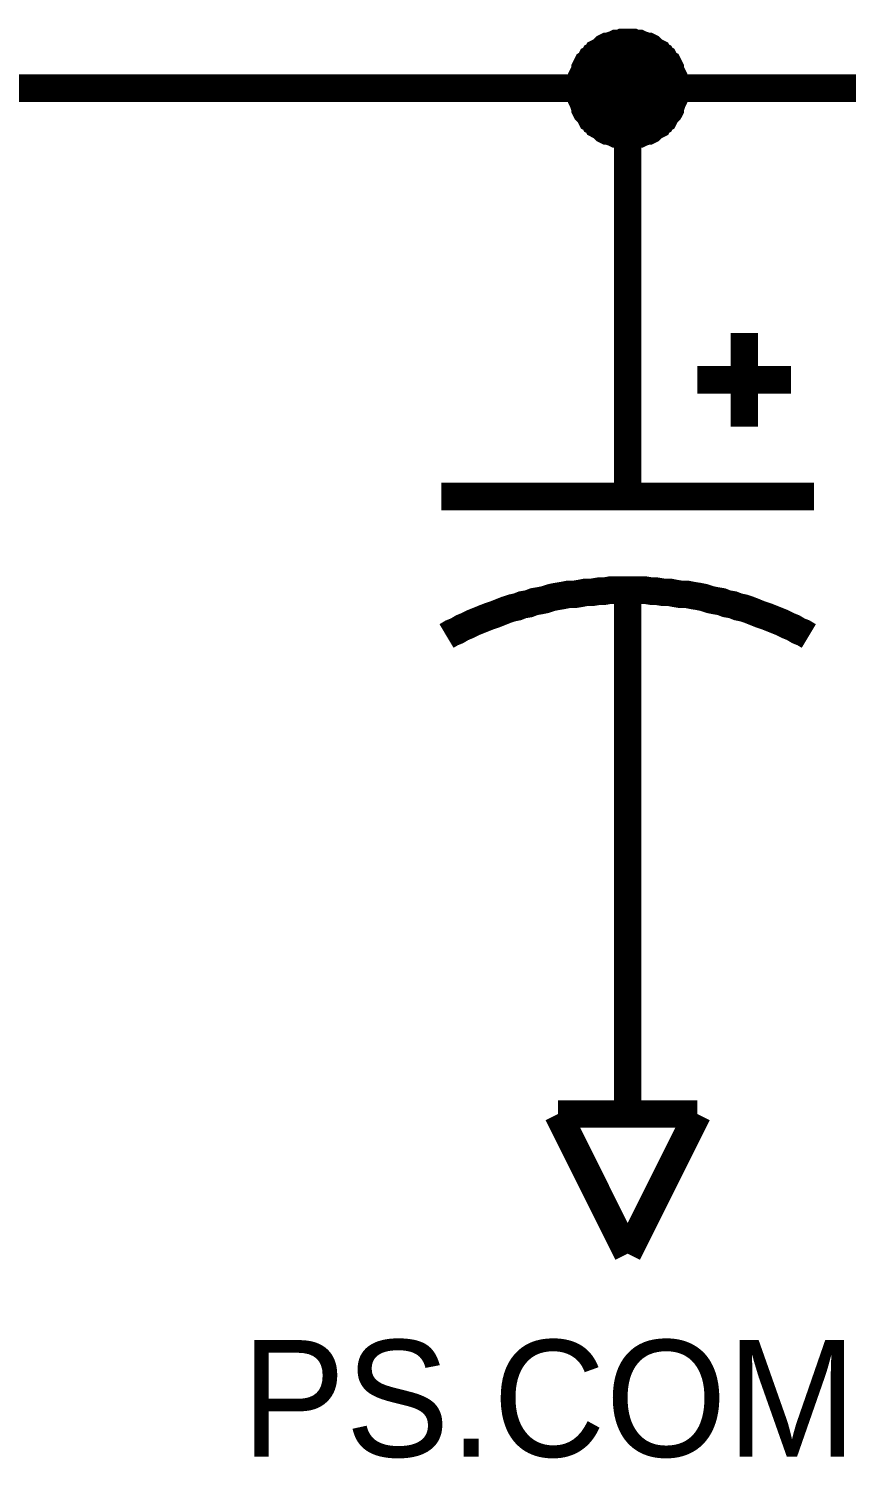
# Model space of a CAD drawing. Header units: inches. Extents: x 0 to 11, y 0 to 8.5.
# Drawn here: x 8.143 to 8.494, y 6.812 to 7.426 of the extents above; entities that cross this region are included whole.
import ezdxf

# ---------------------------------------------------------------- set-up
doc = ezdxf.new("R2010")
doc.units = ezdxf.units.IN
doc.header["$MEASUREMENT"] = 0
doc.layers.add('Sheet', color=255, linetype='Continuous')

msp = doc.modelspace()

# ---------------------------------------------------------------- linework, layer by layer
at = {"layer": 'Sheet'}
for points, const_width in [([(8.37955, 7.39997), (8.37955, 7.40086), (8.37955, 7.40176), (8.38, 7.4031), (8.38, 7.40399), (8.38, 7.40488), (8.38044, 7.40578), (8.38089, 7.40667), (8.38134, 7.40756), (8.38134, 7.40846), (8.38178, 7.40935), (8.38223, 7.41024), (8.38312, 7.41069), (8.38357, 7.41159), (8.38402, 7.41248), (8.38491, 7.41293), (8.38536, 7.41382), (8.38625, 7.41427), (8.3867, 7.41516), (8.38759, 7.41561), (8.38848, 7.41605), (8.38938, 7.41695), (8.38982, 7.41739), (8.39072, 7.41784), (8.39161, 7.41784), (8.3925, 7.41829), (8.39384, 7.41873), (8.39474, 7.41918), (8.39563, 7.41918), (8.39652, 7.41918), (8.39742, 7.41963), (8.39876, 7.41963), (8.39965, 7.41963)], 0.0118), ([(8.37955, 7.39997), (8.37955, 7.40086), (8.37955, 7.40176), (8.38, 7.4031), (8.38, 7.40399), (8.38, 7.40488), (8.38044, 7.40578), (8.38089, 7.40667), (8.38134, 7.40756), (8.38134, 7.40846), (8.38178, 7.40935), (8.38223, 7.41024), (8.38312, 7.41069), (8.38357, 7.41159), (8.38402, 7.41248), (8.38491, 7.41293), (8.38536, 7.41382), (8.38625, 7.41427), (8.3867, 7.41516), (8.38759, 7.41561), (8.38848, 7.41605), (8.38938, 7.41695), (8.38982, 7.41739), (8.39072, 7.41784), (8.39161, 7.41784), (8.3925, 7.41829), (8.39384, 7.41873), (8.39474, 7.41918), (8.39563, 7.41918), (8.39652, 7.41918), (8.39742, 7.41963), (8.39876, 7.41963), (8.39965, 7.41963)], 0.0118), ([(8.37955, 7.39997), (8.37955, 7.40086), (8.37955, 7.40176), (8.38, 7.4031), (8.38, 7.40399), (8.38, 7.40488), (8.38044, 7.40578), (8.38089, 7.40667), (8.38134, 7.40756), (8.38134, 7.40846), (8.38178, 7.40935), (8.38223, 7.41024), (8.38312, 7.41069), (8.38357, 7.41159), (8.38402, 7.41248), (8.38491, 7.41293), (8.38536, 7.41382), (8.38625, 7.41427), (8.3867, 7.41516), (8.38759, 7.41561), (8.38848, 7.41605), (8.38938, 7.41695), (8.38982, 7.41739), (8.39072, 7.41784), (8.39161, 7.41784), (8.3925, 7.41829), (8.39384, 7.41873), (8.39474, 7.41918), (8.39563, 7.41918), (8.39652, 7.41918), (8.39742, 7.41963), (8.39876, 7.41963), (8.39965, 7.41963)], 0.0118), ([(8.37955, 7.39997), (8.37955, 7.40086), (8.37955, 7.40176), (8.38, 7.4031), (8.38, 7.40399), (8.38, 7.40488), (8.38044, 7.40578), (8.38089, 7.40667), (8.38134, 7.40756), (8.38134, 7.40846), (8.38178, 7.40935), (8.38223, 7.41024), (8.38312, 7.41069), (8.38357, 7.41159), (8.38402, 7.41248), (8.38491, 7.41293), (8.38536, 7.41382), (8.38625, 7.41427), (8.3867, 7.41516), (8.38759, 7.41561), (8.38848, 7.41605), (8.38938, 7.41695), (8.38982, 7.41739), (8.39072, 7.41784), (8.39161, 7.41784), (8.3925, 7.41829), (8.39384, 7.41873), (8.39474, 7.41918), (8.39563, 7.41918), (8.39652, 7.41918), (8.39742, 7.41963), (8.39876, 7.41963), (8.39965, 7.41963)], 0.0118), ([(8.37955, 7.39997), (8.37955, 7.40086), (8.37955, 7.40176), (8.38, 7.4031), (8.38, 7.40399), (8.38, 7.40488), (8.38044, 7.40578), (8.38089, 7.40667), (8.38134, 7.40756), (8.38134, 7.40846), (8.38178, 7.40935), (8.38223, 7.41024), (8.38312, 7.41069), (8.38357, 7.41159), (8.38402, 7.41248), (8.38491, 7.41293), (8.38536, 7.41382), (8.38625, 7.41427), (8.3867, 7.41516), (8.38759, 7.41561), (8.38848, 7.41605), (8.38938, 7.41695), (8.38982, 7.41739), (8.39072, 7.41784), (8.39161, 7.41784), (8.3925, 7.41829), (8.39384, 7.41873), (8.39474, 7.41918), (8.39563, 7.41918), (8.39652, 7.41918), (8.39742, 7.41963), (8.39876, 7.41963), (8.39965, 7.41963)], 0.0118), ([(8.37955, 7.39997), (8.37955, 7.40086), (8.37955, 7.40176), (8.38, 7.4031), (8.38, 7.40399), (8.38, 7.40488), (8.38044, 7.40578), (8.38089, 7.40667), (8.38134, 7.40756), (8.38134, 7.40846), (8.38178, 7.40935), (8.38223, 7.41024), (8.38312, 7.41069), (8.38357, 7.41159), (8.38402, 7.41248), (8.38491, 7.41293), (8.38536, 7.41382), (8.38625, 7.41427), (8.3867, 7.41516), (8.38759, 7.41561), (8.38848, 7.41605), (8.38938, 7.41695), (8.38982, 7.41739), (8.39072, 7.41784), (8.39161, 7.41784), (8.3925, 7.41829), (8.39384, 7.41873), (8.39474, 7.41918), (8.39563, 7.41918), (8.39652, 7.41918), (8.39742, 7.41963), (8.39876, 7.41963), (8.39965, 7.41963)], 0.0118), ([(8.39965, 7.41963), (8.39965, 7.41963)], 0.0118), ([(8.39965, 7.41963), (8.40054, 7.41963), (8.40188, 7.41963), (8.40278, 7.41918), (8.40367, 7.41918), (8.40456, 7.41918), (8.40546, 7.41873), (8.4068, 7.41829), (8.40769, 7.41784), (8.40859, 7.41784), (8.40948, 7.41739), (8.40993, 7.41695), (8.41082, 7.41605), (8.41171, 7.41561), (8.41261, 7.41516), (8.41305, 7.41427), (8.41395, 7.41382), (8.41439, 7.41293), (8.41529, 7.41248), (8.41573, 7.41159), (8.41618, 7.41069), (8.41707, 7.41024), (8.41752, 7.40935), (8.41797, 7.40846), (8.41797, 7.40756), (8.41841, 7.40667), (8.41886, 7.40578), (8.41931, 7.40488), (8.41931, 7.40399), (8.41931, 7.4031), (8.41975, 7.40176), (8.41975, 7.40086), (8.41975, 7.39997)], 0.0118), ([(8.39965, 7.41963), (8.39965, 7.41963)], 0.0118), ([(8.39965, 7.41963), (8.40054, 7.41963), (8.40188, 7.41963), (8.40278, 7.41918), (8.40367, 7.41918), (8.40456, 7.41918), (8.40546, 7.41873), (8.4068, 7.41829), (8.40769, 7.41784), (8.40859, 7.41784), (8.40948, 7.41739), (8.40993, 7.41695), (8.41082, 7.41605), (8.41171, 7.41561), (8.41261, 7.41516), (8.41305, 7.41427), (8.41395, 7.41382), (8.41439, 7.41293), (8.41529, 7.41248), (8.41573, 7.41159), (8.41618, 7.41069), (8.41707, 7.41024), (8.41752, 7.40935), (8.41797, 7.40846), (8.41797, 7.40756), (8.41841, 7.40667), (8.41886, 7.40578), (8.41931, 7.40488), (8.41931, 7.40399), (8.41931, 7.4031), (8.41975, 7.40176), (8.41975, 7.40086), (8.41975, 7.39997)], 0.0118), ([(8.39965, 7.41963), (8.39965, 7.41963)], 0.0118), ([(8.39965, 7.41963), (8.40054, 7.41963), (8.40188, 7.41963), (8.40278, 7.41918), (8.40367, 7.41918), (8.40456, 7.41918), (8.40546, 7.41873), (8.4068, 7.41829), (8.40769, 7.41784), (8.40859, 7.41784), (8.40948, 7.41739), (8.40993, 7.41695), (8.41082, 7.41605), (8.41171, 7.41561), (8.41261, 7.41516), (8.41305, 7.41427), (8.41395, 7.41382), (8.41439, 7.41293), (8.41529, 7.41248), (8.41573, 7.41159), (8.41618, 7.41069), (8.41707, 7.41024), (8.41752, 7.40935), (8.41797, 7.40846), (8.41797, 7.40756), (8.41841, 7.40667), (8.41886, 7.40578), (8.41931, 7.40488), (8.41931, 7.40399), (8.41931, 7.4031), (8.41975, 7.40176), (8.41975, 7.40086), (8.41975, 7.39997)], 0.0118), ([(8.39965, 7.41963), (8.39965, 7.41963)], 0.0118), ([(8.39965, 7.41963), (8.40054, 7.41963), (8.40188, 7.41963), (8.40278, 7.41918), (8.40367, 7.41918), (8.40456, 7.41918), (8.40546, 7.41873), (8.4068, 7.41829), (8.40769, 7.41784), (8.40859, 7.41784), (8.40948, 7.41739), (8.40993, 7.41695), (8.41082, 7.41605), (8.41171, 7.41561), (8.41261, 7.41516), (8.41305, 7.41427), (8.41395, 7.41382), (8.41439, 7.41293), (8.41529, 7.41248), (8.41573, 7.41159), (8.41618, 7.41069), (8.41707, 7.41024), (8.41752, 7.40935), (8.41797, 7.40846), (8.41797, 7.40756), (8.41841, 7.40667), (8.41886, 7.40578), (8.41931, 7.40488), (8.41931, 7.40399), (8.41931, 7.4031), (8.41975, 7.40176), (8.41975, 7.40086), (8.41975, 7.39997)], 0.0118), ([(8.39965, 7.41963), (8.39965, 7.41963)], 0.0118), ([(8.39965, 7.41963), (8.40054, 7.41963), (8.40188, 7.41963), (8.40278, 7.41918), (8.40367, 7.41918), (8.40456, 7.41918), (8.40546, 7.41873), (8.4068, 7.41829), (8.40769, 7.41784), (8.40859, 7.41784), (8.40948, 7.41739), (8.40993, 7.41695), (8.41082, 7.41605), (8.41171, 7.41561), (8.41261, 7.41516), (8.41305, 7.41427), (8.41395, 7.41382), (8.41439, 7.41293), (8.41529, 7.41248), (8.41573, 7.41159), (8.41618, 7.41069), (8.41707, 7.41024), (8.41752, 7.40935), (8.41797, 7.40846), (8.41797, 7.40756), (8.41841, 7.40667), (8.41886, 7.40578), (8.41931, 7.40488), (8.41931, 7.40399), (8.41931, 7.4031), (8.41975, 7.40176), (8.41975, 7.40086), (8.41975, 7.39997)], 0.0118), ([(8.39965, 7.41963), (8.39965, 7.41963)], 0.0118), ([(8.39965, 7.41963), (8.40054, 7.41963), (8.40188, 7.41963), (8.40278, 7.41918), (8.40367, 7.41918), (8.40456, 7.41918), (8.40546, 7.41873), (8.4068, 7.41829), (8.40769, 7.41784), (8.40859, 7.41784), (8.40948, 7.41739), (8.40993, 7.41695), (8.41082, 7.41605), (8.41171, 7.41561), (8.41261, 7.41516), (8.41305, 7.41427), (8.41395, 7.41382), (8.41439, 7.41293), (8.41529, 7.41248), (8.41573, 7.41159), (8.41618, 7.41069), (8.41707, 7.41024), (8.41752, 7.40935), (8.41797, 7.40846), (8.41797, 7.40756), (8.41841, 7.40667), (8.41886, 7.40578), (8.41931, 7.40488), (8.41931, 7.40399), (8.41931, 7.4031), (8.41975, 7.40176), (8.41975, 7.40086), (8.41975, 7.39997)], 0.0118), ([(8.37955, 7.39997), (8.37955, 7.40086), (8.37955, 7.40176), (8.38, 7.4031), (8.38, 7.40399), (8.38, 7.40488), (8.38044, 7.40578), (8.38089, 7.40667), (8.38134, 7.40756), (8.38134, 7.40846), (8.38178, 7.40935), (8.38223, 7.41024), (8.38312, 7.41069), (8.38357, 7.41159), (8.38402, 7.41248), (8.38491, 7.41293), (8.38536, 7.41382), (8.38625, 7.41427), (8.3867, 7.41516), (8.38759, 7.41561), (8.38848, 7.41605), (8.38938, 7.41695), (8.38982, 7.41739), (8.39072, 7.41784), (8.39161, 7.41784), (8.3925, 7.41829), (8.39384, 7.41873), (8.39474, 7.41918), (8.39563, 7.41918), (8.39652, 7.41918), (8.39742, 7.41963), (8.39876, 7.41963), (8.39965, 7.41963)], 0.0039), ([(8.37955, 7.39997), (8.37955, 7.40086), (8.37955, 7.40176), (8.38, 7.4031), (8.38, 7.40399), (8.38, 7.40488), (8.38044, 7.40578), (8.38089, 7.40667), (8.38134, 7.40756), (8.38134, 7.40846), (8.38178, 7.40935), (8.38223, 7.41024), (8.38312, 7.41069), (8.38357, 7.41159), (8.38402, 7.41248), (8.38491, 7.41293), (8.38536, 7.41382), (8.38625, 7.41427), (8.3867, 7.41516), (8.38759, 7.41561), (8.38848, 7.41605), (8.38938, 7.41695), (8.38982, 7.41739), (8.39072, 7.41784), (8.39161, 7.41784), (8.3925, 7.41829), (8.39384, 7.41873), (8.39474, 7.41918), (8.39563, 7.41918), (8.39652, 7.41918), (8.39742, 7.41963), (8.39876, 7.41963), (8.39965, 7.41963)], 0.0039), ([(8.37955, 7.39997), (8.37955, 7.40086), (8.37955, 7.40176), (8.38, 7.4031), (8.38, 7.40399), (8.38, 7.40488), (8.38044, 7.40578), (8.38089, 7.40667), (8.38134, 7.40756), (8.38134, 7.40846), (8.38178, 7.40935), (8.38223, 7.41024), (8.38312, 7.41069), (8.38357, 7.41159), (8.38402, 7.41248), (8.38491, 7.41293), (8.38536, 7.41382), (8.38625, 7.41427), (8.3867, 7.41516), (8.38759, 7.41561), (8.38848, 7.41605), (8.38938, 7.41695), (8.38982, 7.41739), (8.39072, 7.41784), (8.39161, 7.41784), (8.3925, 7.41829), (8.39384, 7.41873), (8.39474, 7.41918), (8.39563, 7.41918), (8.39652, 7.41918), (8.39742, 7.41963), (8.39876, 7.41963), (8.39965, 7.41963)], 0.0039), ([(8.37955, 7.39997), (8.37955, 7.40086), (8.37955, 7.40176), (8.38, 7.4031), (8.38, 7.40399), (8.38, 7.40488), (8.38044, 7.40578), (8.38089, 7.40667), (8.38134, 7.40756), (8.38134, 7.40846), (8.38178, 7.40935), (8.38223, 7.41024), (8.38312, 7.41069), (8.38357, 7.41159), (8.38402, 7.41248), (8.38491, 7.41293), (8.38536, 7.41382), (8.38625, 7.41427), (8.3867, 7.41516), (8.38759, 7.41561), (8.38848, 7.41605), (8.38938, 7.41695), (8.38982, 7.41739), (8.39072, 7.41784), (8.39161, 7.41784), (8.3925, 7.41829), (8.39384, 7.41873), (8.39474, 7.41918), (8.39563, 7.41918), (8.39652, 7.41918), (8.39742, 7.41963), (8.39876, 7.41963), (8.39965, 7.41963)], 0.0039), ([(8.37955, 7.39997), (8.37955, 7.40086), (8.37955, 7.40176), (8.38, 7.4031), (8.38, 7.40399), (8.38, 7.40488), (8.38044, 7.40578), (8.38089, 7.40667), (8.38134, 7.40756), (8.38134, 7.40846), (8.38178, 7.40935), (8.38223, 7.41024), (8.38312, 7.41069), (8.38357, 7.41159), (8.38402, 7.41248), (8.38491, 7.41293), (8.38536, 7.41382), (8.38625, 7.41427), (8.3867, 7.41516), (8.38759, 7.41561), (8.38848, 7.41605), (8.38938, 7.41695), (8.38982, 7.41739), (8.39072, 7.41784), (8.39161, 7.41784), (8.3925, 7.41829), (8.39384, 7.41873), (8.39474, 7.41918), (8.39563, 7.41918), (8.39652, 7.41918), (8.39742, 7.41963), (8.39876, 7.41963), (8.39965, 7.41963)], 0.0039), ([(8.37955, 7.39997), (8.37955, 7.40086), (8.37955, 7.40176), (8.38, 7.4031), (8.38, 7.40399), (8.38, 7.40488), (8.38044, 7.40578), (8.38089, 7.40667), (8.38134, 7.40756), (8.38134, 7.40846), (8.38178, 7.40935), (8.38223, 7.41024), (8.38312, 7.41069), (8.38357, 7.41159), (8.38402, 7.41248), (8.38491, 7.41293), (8.38536, 7.41382), (8.38625, 7.41427), (8.3867, 7.41516), (8.38759, 7.41561), (8.38848, 7.41605), (8.38938, 7.41695), (8.38982, 7.41739), (8.39072, 7.41784), (8.39161, 7.41784), (8.3925, 7.41829), (8.39384, 7.41873), (8.39474, 7.41918), (8.39563, 7.41918), (8.39652, 7.41918), (8.39742, 7.41963), (8.39876, 7.41963), (8.39965, 7.41963)], 0.0039), ([(8.39965, 7.41963), (8.39965, 7.41963)], 0.0039), ([(8.39965, 7.41963), (8.40054, 7.41963), (8.40188, 7.41963), (8.40278, 7.41918), (8.40367, 7.41918), (8.40456, 7.41918), (8.40546, 7.41873), (8.4068, 7.41829), (8.40769, 7.41784), (8.40859, 7.41784), (8.40948, 7.41739), (8.40993, 7.41695), (8.41082, 7.41605), (8.41171, 7.41561), (8.41261, 7.41516), (8.41305, 7.41427), (8.41395, 7.41382), (8.41439, 7.41293), (8.41529, 7.41248), (8.41573, 7.41159), (8.41618, 7.41069), (8.41707, 7.41024), (8.41752, 7.40935), (8.41797, 7.40846), (8.41797, 7.40756), (8.41841, 7.40667), (8.41886, 7.40578), (8.41931, 7.40488), (8.41931, 7.40399), (8.41931, 7.4031), (8.41975, 7.40176), (8.41975, 7.40086), (8.41975, 7.39997)], 0.0039), ([(8.39965, 7.41963), (8.39965, 7.41963)], 0.0039), ([(8.39965, 7.41963), (8.40054, 7.41963), (8.40188, 7.41963), (8.40278, 7.41918), (8.40367, 7.41918), (8.40456, 7.41918), (8.40546, 7.41873), (8.4068, 7.41829), (8.40769, 7.41784), (8.40859, 7.41784), (8.40948, 7.41739), (8.40993, 7.41695), (8.41082, 7.41605), (8.41171, 7.41561), (8.41261, 7.41516), (8.41305, 7.41427), (8.41395, 7.41382), (8.41439, 7.41293), (8.41529, 7.41248), (8.41573, 7.41159), (8.41618, 7.41069), (8.41707, 7.41024), (8.41752, 7.40935), (8.41797, 7.40846), (8.41797, 7.40756), (8.41841, 7.40667), (8.41886, 7.40578), (8.41931, 7.40488), (8.41931, 7.40399), (8.41931, 7.4031), (8.41975, 7.40176), (8.41975, 7.40086), (8.41975, 7.39997)], 0.0039), ([(8.39965, 7.41963), (8.39965, 7.41963)], 0.0039), ([(8.39965, 7.41963), (8.40054, 7.41963), (8.40188, 7.41963), (8.40278, 7.41918), (8.40367, 7.41918), (8.40456, 7.41918), (8.40546, 7.41873), (8.4068, 7.41829), (8.40769, 7.41784), (8.40859, 7.41784), (8.40948, 7.41739), (8.40993, 7.41695), (8.41082, 7.41605), (8.41171, 7.41561), (8.41261, 7.41516), (8.41305, 7.41427), (8.41395, 7.41382), (8.41439, 7.41293), (8.41529, 7.41248), (8.41573, 7.41159), (8.41618, 7.41069), (8.41707, 7.41024), (8.41752, 7.40935), (8.41797, 7.40846), (8.41797, 7.40756), (8.41841, 7.40667), (8.41886, 7.40578), (8.41931, 7.40488), (8.41931, 7.40399), (8.41931, 7.4031), (8.41975, 7.40176), (8.41975, 7.40086), (8.41975, 7.39997)], 0.0039), ([(8.39965, 7.41963), (8.39965, 7.41963)], 0.0039), ([(8.39965, 7.41963), (8.40054, 7.41963), (8.40188, 7.41963), (8.40278, 7.41918), (8.40367, 7.41918), (8.40456, 7.41918), (8.40546, 7.41873), (8.4068, 7.41829), (8.40769, 7.41784), (8.40859, 7.41784), (8.40948, 7.41739), (8.40993, 7.41695), (8.41082, 7.41605), (8.41171, 7.41561), (8.41261, 7.41516), (8.41305, 7.41427), (8.41395, 7.41382), (8.41439, 7.41293), (8.41529, 7.41248), (8.41573, 7.41159), (8.41618, 7.41069), (8.41707, 7.41024), (8.41752, 7.40935), (8.41797, 7.40846), (8.41797, 7.40756), (8.41841, 7.40667), (8.41886, 7.40578), (8.41931, 7.40488), (8.41931, 7.40399), (8.41931, 7.4031), (8.41975, 7.40176), (8.41975, 7.40086), (8.41975, 7.39997)], 0.0039), ([(8.39965, 7.41963), (8.39965, 7.41963)], 0.0039), ([(8.39965, 7.41963), (8.40054, 7.41963), (8.40188, 7.41963), (8.40278, 7.41918), (8.40367, 7.41918), (8.40456, 7.41918), (8.40546, 7.41873), (8.4068, 7.41829), (8.40769, 7.41784), (8.40859, 7.41784), (8.40948, 7.41739), (8.40993, 7.41695), (8.41082, 7.41605), (8.41171, 7.41561), (8.41261, 7.41516), (8.41305, 7.41427), (8.41395, 7.41382), (8.41439, 7.41293), (8.41529, 7.41248), (8.41573, 7.41159), (8.41618, 7.41069), (8.41707, 7.41024), (8.41752, 7.40935), (8.41797, 7.40846), (8.41797, 7.40756), (8.41841, 7.40667), (8.41886, 7.40578), (8.41931, 7.40488), (8.41931, 7.40399), (8.41931, 7.4031), (8.41975, 7.40176), (8.41975, 7.40086), (8.41975, 7.39997)], 0.0039), ([(8.39965, 7.41963), (8.39965, 7.41963)], 0.0039), ([(8.39965, 7.41963), (8.40054, 7.41963), (8.40188, 7.41963), (8.40278, 7.41918), (8.40367, 7.41918), (8.40456, 7.41918), (8.40546, 7.41873), (8.4068, 7.41829), (8.40769, 7.41784), (8.40859, 7.41784), (8.40948, 7.41739), (8.40993, 7.41695), (8.41082, 7.41605), (8.41171, 7.41561), (8.41261, 7.41516), (8.41305, 7.41427), (8.41395, 7.41382), (8.41439, 7.41293), (8.41529, 7.41248), (8.41573, 7.41159), (8.41618, 7.41069), (8.41707, 7.41024), (8.41752, 7.40935), (8.41797, 7.40846), (8.41797, 7.40756), (8.41841, 7.40667), (8.41886, 7.40578), (8.41931, 7.40488), (8.41931, 7.40399), (8.41931, 7.4031), (8.41975, 7.40176), (8.41975, 7.40086), (8.41975, 7.39997)], 0.0039), ([(8.0999, 7.39997), (8.39965, 7.39997)], 0.0118), ([(8.39965, 7.37986), (8.39876, 7.37986), (8.39742, 7.37986), (8.39652, 7.38031), (8.39563, 7.38031), (8.39474, 7.38031), (8.39384, 7.38076), (8.3925, 7.3812), (8.39161, 7.38165), (8.39072, 7.38165), (8.38982, 7.3821), (8.38938, 7.38254), (8.38848, 7.38344), (8.38759, 7.38388), (8.3867, 7.38433), (8.38625, 7.38522), (8.38536, 7.38567), (8.38491, 7.38656), (8.38402, 7.38701), (8.38357, 7.3879), (8.38312, 7.3888), (8.38223, 7.38969), (8.38178, 7.39014), (8.38134, 7.39103), (8.38134, 7.39193), (8.38089, 7.39282), (8.38044, 7.39416), (8.38, 7.39505), (8.38, 7.39595), (8.38, 7.39684), (8.37955, 7.39773), (8.37955, 7.39907), (8.37955, 7.39997)], 0.0118), ([(8.37955, 7.39997), (8.37955, 7.39997)], 0.0118), ([(8.39965, 7.37986), (8.39876, 7.37986), (8.39742, 7.37986), (8.39652, 7.38031), (8.39563, 7.38031), (8.39474, 7.38031), (8.39384, 7.38076), (8.3925, 7.3812), (8.39161, 7.38165), (8.39072, 7.38165), (8.38982, 7.3821), (8.38938, 7.38254), (8.38848, 7.38344), (8.38759, 7.38388), (8.3867, 7.38433), (8.38625, 7.38522), (8.38536, 7.38567), (8.38491, 7.38656), (8.38402, 7.38701), (8.38357, 7.3879), (8.38312, 7.3888), (8.38223, 7.38969), (8.38178, 7.39014), (8.38134, 7.39103), (8.38134, 7.39193), (8.38089, 7.39282), (8.38044, 7.39416), (8.38, 7.39505), (8.38, 7.39595), (8.38, 7.39684), (8.37955, 7.39773), (8.37955, 7.39907), (8.37955, 7.39997)], 0.0118), ([(8.37955, 7.39997), (8.37955, 7.39997)], 0.0118), ([(8.39965, 7.37986), (8.39876, 7.37986), (8.39742, 7.37986), (8.39652, 7.38031), (8.39563, 7.38031), (8.39474, 7.38031), (8.39384, 7.38076), (8.3925, 7.3812), (8.39161, 7.38165), (8.39072, 7.38165), (8.38982, 7.3821), (8.38938, 7.38254), (8.38848, 7.38344), (8.38759, 7.38388), (8.3867, 7.38433), (8.38625, 7.38522), (8.38536, 7.38567), (8.38491, 7.38656), (8.38402, 7.38701), (8.38357, 7.3879), (8.38312, 7.3888), (8.38223, 7.38969), (8.38178, 7.39014), (8.38134, 7.39103), (8.38134, 7.39193), (8.38089, 7.39282), (8.38044, 7.39416), (8.38, 7.39505), (8.38, 7.39595), (8.38, 7.39684), (8.37955, 7.39773), (8.37955, 7.39907), (8.37955, 7.39997)], 0.0118), ([(8.37955, 7.39997), (8.37955, 7.39997)], 0.0118), ([(8.39965, 7.37986), (8.39876, 7.37986), (8.39742, 7.37986), (8.39652, 7.38031), (8.39563, 7.38031), (8.39474, 7.38031), (8.39384, 7.38076), (8.3925, 7.3812), (8.39161, 7.38165), (8.39072, 7.38165), (8.38982, 7.3821), (8.38938, 7.38254), (8.38848, 7.38344), (8.38759, 7.38388), (8.3867, 7.38433), (8.38625, 7.38522), (8.38536, 7.38567), (8.38491, 7.38656), (8.38402, 7.38701), (8.38357, 7.3879), (8.38312, 7.3888), (8.38223, 7.38969), (8.38178, 7.39014), (8.38134, 7.39103), (8.38134, 7.39193), (8.38089, 7.39282), (8.38044, 7.39416), (8.38, 7.39505), (8.38, 7.39595), (8.38, 7.39684), (8.37955, 7.39773), (8.37955, 7.39907), (8.37955, 7.39997)], 0.0118), ([(8.37955, 7.39997), (8.37955, 7.39997)], 0.0118), ([(8.39965, 7.37986), (8.39876, 7.37986), (8.39742, 7.37986), (8.39652, 7.38031), (8.39563, 7.38031), (8.39474, 7.38031), (8.39384, 7.38076), (8.3925, 7.3812), (8.39161, 7.38165), (8.39072, 7.38165), (8.38982, 7.3821), (8.38938, 7.38254), (8.38848, 7.38344), (8.38759, 7.38388), (8.3867, 7.38433), (8.38625, 7.38522), (8.38536, 7.38567), (8.38491, 7.38656), (8.38402, 7.38701), (8.38357, 7.3879), (8.38312, 7.3888), (8.38223, 7.38969), (8.38178, 7.39014), (8.38134, 7.39103), (8.38134, 7.39193), (8.38089, 7.39282), (8.38044, 7.39416), (8.38, 7.39505), (8.38, 7.39595), (8.38, 7.39684), (8.37955, 7.39773), (8.37955, 7.39907), (8.37955, 7.39997)], 0.0118), ([(8.37955, 7.39997), (8.37955, 7.39997)], 0.0118), ([(8.39965, 7.37986), (8.39876, 7.37986), (8.39742, 7.37986), (8.39652, 7.38031), (8.39563, 7.38031), (8.39474, 7.38031), (8.39384, 7.38076), (8.3925, 7.3812), (8.39161, 7.38165), (8.39072, 7.38165), (8.38982, 7.3821), (8.38938, 7.38254), (8.38848, 7.38344), (8.38759, 7.38388), (8.3867, 7.38433), (8.38625, 7.38522), (8.38536, 7.38567), (8.38491, 7.38656), (8.38402, 7.38701), (8.38357, 7.3879), (8.38312, 7.3888), (8.38223, 7.38969), (8.38178, 7.39014), (8.38134, 7.39103), (8.38134, 7.39193), (8.38089, 7.39282), (8.38044, 7.39416), (8.38, 7.39505), (8.38, 7.39595), (8.38, 7.39684), (8.37955, 7.39773), (8.37955, 7.39907), (8.37955, 7.39997)], 0.0118), ([(8.37955, 7.39997), (8.37955, 7.39997)], 0.0118), ([(9.29934, 7.29988), (9.19972, 7.29988), (9.19972, 7.39997), (8.39965, 7.39997)], 0.0118), ([(8.41975, 7.39997), (8.41975, 7.39907), (8.41975, 7.39773), (8.41931, 7.39684), (8.41931, 7.39595), (8.41931, 7.39505), (8.41886, 7.39416), (8.41841, 7.39282), (8.41797, 7.39193), (8.41797, 7.39103), (8.41752, 7.39014), (8.41707, 7.38969), (8.41618, 7.3888), (8.41573, 7.3879), (8.41529, 7.38701), (8.41439, 7.38656), (8.41395, 7.38567), (8.41305, 7.38522), (8.41261, 7.38433), (8.41171, 7.38388), (8.41082, 7.38344), (8.40993, 7.38254), (8.40948, 7.3821), (8.40859, 7.38165), (8.40769, 7.38165), (8.4068, 7.3812), (8.40546, 7.38076), (8.40456, 7.38031), (8.40367, 7.38031), (8.40278, 7.38031), (8.40188, 7.37986), (8.40054, 7.37986), (8.39965, 7.37986)], 0.0118), ([(8.39965, 7.34993), (8.39965, 7.39997)], 0.0118), ([(8.41975, 7.39997), (8.41975, 7.39907), (8.41975, 7.39773), (8.41931, 7.39684), (8.41931, 7.39595), (8.41931, 7.39505), (8.41886, 7.39416), (8.41841, 7.39282), (8.41797, 7.39193), (8.41797, 7.39103), (8.41752, 7.39014), (8.41707, 7.38969), (8.41618, 7.3888), (8.41573, 7.3879), (8.41529, 7.38701), (8.41439, 7.38656), (8.41395, 7.38567), (8.41305, 7.38522), (8.41261, 7.38433), (8.41171, 7.38388), (8.41082, 7.38344), (8.40993, 7.38254), (8.40948, 7.3821), (8.40859, 7.38165), (8.40769, 7.38165), (8.4068, 7.3812), (8.40546, 7.38076), (8.40456, 7.38031), (8.40367, 7.38031), (8.40278, 7.38031), (8.40188, 7.37986), (8.40054, 7.37986), (8.39965, 7.37986)], 0.0118), ([(8.41975, 7.39997), (8.41975, 7.39907), (8.41975, 7.39773), (8.41931, 7.39684), (8.41931, 7.39595), (8.41931, 7.39505), (8.41886, 7.39416), (8.41841, 7.39282), (8.41797, 7.39193), (8.41797, 7.39103), (8.41752, 7.39014), (8.41707, 7.38969), (8.41618, 7.3888), (8.41573, 7.3879), (8.41529, 7.38701), (8.41439, 7.38656), (8.41395, 7.38567), (8.41305, 7.38522), (8.41261, 7.38433), (8.41171, 7.38388), (8.41082, 7.38344), (8.40993, 7.38254), (8.40948, 7.3821), (8.40859, 7.38165), (8.40769, 7.38165), (8.4068, 7.3812), (8.40546, 7.38076), (8.40456, 7.38031), (8.40367, 7.38031), (8.40278, 7.38031), (8.40188, 7.37986), (8.40054, 7.37986), (8.39965, 7.37986)], 0.0118), ([(8.41975, 7.39997), (8.41975, 7.39907), (8.41975, 7.39773), (8.41931, 7.39684), (8.41931, 7.39595), (8.41931, 7.39505), (8.41886, 7.39416), (8.41841, 7.39282), (8.41797, 7.39193), (8.41797, 7.39103), (8.41752, 7.39014), (8.41707, 7.38969), (8.41618, 7.3888), (8.41573, 7.3879), (8.41529, 7.38701), (8.41439, 7.38656), (8.41395, 7.38567), (8.41305, 7.38522), (8.41261, 7.38433), (8.41171, 7.38388), (8.41082, 7.38344), (8.40993, 7.38254), (8.40948, 7.3821), (8.40859, 7.38165), (8.40769, 7.38165), (8.4068, 7.3812), (8.40546, 7.38076), (8.40456, 7.38031), (8.40367, 7.38031), (8.40278, 7.38031), (8.40188, 7.37986), (8.40054, 7.37986), (8.39965, 7.37986)], 0.0118), ([(8.41975, 7.39997), (8.41975, 7.39907), (8.41975, 7.39773), (8.41931, 7.39684), (8.41931, 7.39595), (8.41931, 7.39505), (8.41886, 7.39416), (8.41841, 7.39282), (8.41797, 7.39193), (8.41797, 7.39103), (8.41752, 7.39014), (8.41707, 7.38969), (8.41618, 7.3888), (8.41573, 7.3879), (8.41529, 7.38701), (8.41439, 7.38656), (8.41395, 7.38567), (8.41305, 7.38522), (8.41261, 7.38433), (8.41171, 7.38388), (8.41082, 7.38344), (8.40993, 7.38254), (8.40948, 7.3821), (8.40859, 7.38165), (8.40769, 7.38165), (8.4068, 7.3812), (8.40546, 7.38076), (8.40456, 7.38031), (8.40367, 7.38031), (8.40278, 7.38031), (8.40188, 7.37986), (8.40054, 7.37986), (8.39965, 7.37986)], 0.0118), ([(8.41975, 7.39997), (8.41975, 7.39907), (8.41975, 7.39773), (8.41931, 7.39684), (8.41931, 7.39595), (8.41931, 7.39505), (8.41886, 7.39416), (8.41841, 7.39282), (8.41797, 7.39193), (8.41797, 7.39103), (8.41752, 7.39014), (8.41707, 7.38969), (8.41618, 7.3888), (8.41573, 7.3879), (8.41529, 7.38701), (8.41439, 7.38656), (8.41395, 7.38567), (8.41305, 7.38522), (8.41261, 7.38433), (8.41171, 7.38388), (8.41082, 7.38344), (8.40993, 7.38254), (8.40948, 7.3821), (8.40859, 7.38165), (8.40769, 7.38165), (8.4068, 7.3812), (8.40546, 7.38076), (8.40456, 7.38031), (8.40367, 7.38031), (8.40278, 7.38031), (8.40188, 7.37986), (8.40054, 7.37986), (8.39965, 7.37986)], 0.0118), ([(8.41975, 7.39997), (8.41975, 7.39997), (8.41975, 7.39997), (8.41975, 7.39997), (8.41975, 7.39997), (8.41975, 7.39997), (8.41975, 7.39997), (8.41975, 7.39997), (8.41975, 7.39997), (8.41975, 7.39997), (8.41975, 7.39997), (8.41975, 7.39997), (8.41975, 7.39997), (8.41975, 7.39997), (8.41975, 7.39997), (8.41975, 7.39997), (8.41975, 7.39997), (8.41975, 7.39997), (8.41975, 7.39997), (8.41975, 7.39997), (8.41975, 7.39997), (8.41975, 7.39997), (8.41975, 7.39997), (8.41975, 7.39997), (8.41975, 7.39997), (8.41975, 7.39997), (8.41975, 7.39997), (8.41975, 7.39997), (8.41975, 7.39997), (8.41975, 7.39997), (8.41975, 7.39997), (8.41975, 7.39997), (8.41975, 7.39997)], 0.0118), ([(8.41975, 7.39997), (8.41975, 7.39997)], 0.0118), ([(8.41975, 7.39997), (8.41975, 7.39997), (8.41975, 7.39997), (8.41975, 7.39997), (8.41975, 7.39997), (8.41975, 7.39997), (8.41975, 7.39997), (8.41975, 7.39997), (8.41975, 7.39997), (8.41975, 7.39997), (8.41975, 7.39997), (8.41975, 7.39997), (8.41975, 7.39997), (8.41975, 7.39997), (8.41975, 7.39997), (8.41975, 7.39997), (8.41975, 7.39997), (8.41975, 7.39997), (8.41975, 7.39997), (8.41975, 7.39997), (8.41975, 7.39997), (8.41975, 7.39997), (8.41975, 7.39997), (8.41975, 7.39997), (8.41975, 7.39997), (8.41975, 7.39997), (8.41975, 7.39997), (8.41975, 7.39997), (8.41975, 7.39997), (8.41975, 7.39997), (8.41975, 7.39997), (8.41975, 7.39997), (8.41975, 7.39997)], 0.0118), ([(8.41975, 7.39997), (8.41975, 7.39997)], 0.0118), ([(8.41975, 7.39997), (8.41975, 7.39997), (8.41975, 7.39997), (8.41975, 7.39997), (8.41975, 7.39997), (8.41975, 7.39997), (8.41975, 7.39997), (8.41975, 7.39997), (8.41975, 7.39997), (8.41975, 7.39997), (8.41975, 7.39997), (8.41975, 7.39997), (8.41975, 7.39997), (8.41975, 7.39997), (8.41975, 7.39997), (8.41975, 7.39997), (8.41975, 7.39997), (8.41975, 7.39997), (8.41975, 7.39997), (8.41975, 7.39997), (8.41975, 7.39997), (8.41975, 7.39997), (8.41975, 7.39997), (8.41975, 7.39997), (8.41975, 7.39997), (8.41975, 7.39997), (8.41975, 7.39997), (8.41975, 7.39997), (8.41975, 7.39997), (8.41975, 7.39997), (8.41975, 7.39997), (8.41975, 7.39997), (8.41975, 7.39997)], 0.0118), ([(8.41975, 7.39997), (8.41975, 7.39997)], 0.0118), ([(8.41975, 7.39997), (8.41975, 7.39997), (8.41975, 7.39997), (8.41975, 7.39997), (8.41975, 7.39997), (8.41975, 7.39997), (8.41975, 7.39997), (8.41975, 7.39997), (8.41975, 7.39997), (8.41975, 7.39997), (8.41975, 7.39997), (8.41975, 7.39997), (8.41975, 7.39997), (8.41975, 7.39997), (8.41975, 7.39997), (8.41975, 7.39997), (8.41975, 7.39997), (8.41975, 7.39997), (8.41975, 7.39997), (8.41975, 7.39997), (8.41975, 7.39997), (8.41975, 7.39997), (8.41975, 7.39997), (8.41975, 7.39997), (8.41975, 7.39997), (8.41975, 7.39997), (8.41975, 7.39997), (8.41975, 7.39997), (8.41975, 7.39997), (8.41975, 7.39997), (8.41975, 7.39997), (8.41975, 7.39997), (8.41975, 7.39997)], 0.0118), ([(8.41975, 7.39997), (8.41975, 7.39997)], 0.0118), ([(8.41975, 7.39997), (8.41975, 7.39997), (8.41975, 7.39997), (8.41975, 7.39997), (8.41975, 7.39997), (8.41975, 7.39997), (8.41975, 7.39997), (8.41975, 7.39997), (8.41975, 7.39997), (8.41975, 7.39997), (8.41975, 7.39997), (8.41975, 7.39997), (8.41975, 7.39997), (8.41975, 7.39997), (8.41975, 7.39997), (8.41975, 7.39997), (8.41975, 7.39997), (8.41975, 7.39997), (8.41975, 7.39997), (8.41975, 7.39997), (8.41975, 7.39997), (8.41975, 7.39997), (8.41975, 7.39997), (8.41975, 7.39997), (8.41975, 7.39997), (8.41975, 7.39997), (8.41975, 7.39997), (8.41975, 7.39997), (8.41975, 7.39997), (8.41975, 7.39997), (8.41975, 7.39997), (8.41975, 7.39997), (8.41975, 7.39997)], 0.0118), ([(8.41975, 7.39997), (8.41975, 7.39997)], 0.0118), ([(8.41975, 7.39997), (8.41975, 7.39997), (8.41975, 7.39997), (8.41975, 7.39997), (8.41975, 7.39997), (8.41975, 7.39997), (8.41975, 7.39997), (8.41975, 7.39997), (8.41975, 7.39997), (8.41975, 7.39997), (8.41975, 7.39997), (8.41975, 7.39997), (8.41975, 7.39997), (8.41975, 7.39997), (8.41975, 7.39997), (8.41975, 7.39997), (8.41975, 7.39997), (8.41975, 7.39997), (8.41975, 7.39997), (8.41975, 7.39997), (8.41975, 7.39997), (8.41975, 7.39997), (8.41975, 7.39997), (8.41975, 7.39997), (8.41975, 7.39997), (8.41975, 7.39997), (8.41975, 7.39997), (8.41975, 7.39997), (8.41975, 7.39997), (8.41975, 7.39997), (8.41975, 7.39997), (8.41975, 7.39997), (8.41975, 7.39997)], 0.0118), ([(8.41975, 7.39997), (8.41975, 7.39997)], 0.0118), ([(8.39965, 7.37986), (8.39876, 7.37986), (8.39742, 7.37986), (8.39652, 7.38031), (8.39563, 7.38031), (8.39474, 7.38031), (8.39384, 7.38076), (8.3925, 7.3812), (8.39161, 7.38165), (8.39072, 7.38165), (8.38982, 7.3821), (8.38938, 7.38254), (8.38848, 7.38344), (8.38759, 7.38388), (8.3867, 7.38433), (8.38625, 7.38522), (8.38536, 7.38567), (8.38491, 7.38656), (8.38402, 7.38701), (8.38357, 7.3879), (8.38312, 7.3888), (8.38223, 7.38969), (8.38178, 7.39014), (8.38134, 7.39103), (8.38134, 7.39193), (8.38089, 7.39282), (8.38044, 7.39416), (8.38, 7.39505), (8.38, 7.39595), (8.38, 7.39684), (8.37955, 7.39773), (8.37955, 7.39907), (8.37955, 7.39997)], 0.0039), ([(8.37955, 7.39997), (8.37955, 7.39997)], 0.0039), ([(8.39965, 7.37986), (8.39876, 7.37986), (8.39742, 7.37986), (8.39652, 7.38031), (8.39563, 7.38031), (8.39474, 7.38031), (8.39384, 7.38076), (8.3925, 7.3812), (8.39161, 7.38165), (8.39072, 7.38165), (8.38982, 7.3821), (8.38938, 7.38254), (8.38848, 7.38344), (8.38759, 7.38388), (8.3867, 7.38433), (8.38625, 7.38522), (8.38536, 7.38567), (8.38491, 7.38656), (8.38402, 7.38701), (8.38357, 7.3879), (8.38312, 7.3888), (8.38223, 7.38969), (8.38178, 7.39014), (8.38134, 7.39103), (8.38134, 7.39193), (8.38089, 7.39282), (8.38044, 7.39416), (8.38, 7.39505), (8.38, 7.39595), (8.38, 7.39684), (8.37955, 7.39773), (8.37955, 7.39907), (8.37955, 7.39997)], 0.0039), ([(8.37955, 7.39997), (8.37955, 7.39997)], 0.0039), ([(8.39965, 7.37986), (8.39876, 7.37986), (8.39742, 7.37986), (8.39652, 7.38031), (8.39563, 7.38031), (8.39474, 7.38031), (8.39384, 7.38076), (8.3925, 7.3812), (8.39161, 7.38165), (8.39072, 7.38165), (8.38982, 7.3821), (8.38938, 7.38254), (8.38848, 7.38344), (8.38759, 7.38388), (8.3867, 7.38433), (8.38625, 7.38522), (8.38536, 7.38567), (8.38491, 7.38656), (8.38402, 7.38701), (8.38357, 7.3879), (8.38312, 7.3888), (8.38223, 7.38969), (8.38178, 7.39014), (8.38134, 7.39103), (8.38134, 7.39193), (8.38089, 7.39282), (8.38044, 7.39416), (8.38, 7.39505), (8.38, 7.39595), (8.38, 7.39684), (8.37955, 7.39773), (8.37955, 7.39907), (8.37955, 7.39997)], 0.0039), ([(8.37955, 7.39997), (8.37955, 7.39997)], 0.0039), ([(8.39965, 7.37986), (8.39876, 7.37986), (8.39742, 7.37986), (8.39652, 7.38031), (8.39563, 7.38031), (8.39474, 7.38031), (8.39384, 7.38076), (8.3925, 7.3812), (8.39161, 7.38165), (8.39072, 7.38165), (8.38982, 7.3821), (8.38938, 7.38254), (8.38848, 7.38344), (8.38759, 7.38388), (8.3867, 7.38433), (8.38625, 7.38522), (8.38536, 7.38567), (8.38491, 7.38656), (8.38402, 7.38701), (8.38357, 7.3879), (8.38312, 7.3888), (8.38223, 7.38969), (8.38178, 7.39014), (8.38134, 7.39103), (8.38134, 7.39193), (8.38089, 7.39282), (8.38044, 7.39416), (8.38, 7.39505), (8.38, 7.39595), (8.38, 7.39684), (8.37955, 7.39773), (8.37955, 7.39907), (8.37955, 7.39997)], 0.0039), ([(8.37955, 7.39997), (8.37955, 7.39997)], 0.0039), ([(8.39965, 7.37986), (8.39876, 7.37986), (8.39742, 7.37986), (8.39652, 7.38031), (8.39563, 7.38031), (8.39474, 7.38031), (8.39384, 7.38076), (8.3925, 7.3812), (8.39161, 7.38165), (8.39072, 7.38165), (8.38982, 7.3821), (8.38938, 7.38254), (8.38848, 7.38344), (8.38759, 7.38388), (8.3867, 7.38433), (8.38625, 7.38522), (8.38536, 7.38567), (8.38491, 7.38656), (8.38402, 7.38701), (8.38357, 7.3879), (8.38312, 7.3888), (8.38223, 7.38969), (8.38178, 7.39014), (8.38134, 7.39103), (8.38134, 7.39193), (8.38089, 7.39282), (8.38044, 7.39416), (8.38, 7.39505), (8.38, 7.39595), (8.38, 7.39684), (8.37955, 7.39773), (8.37955, 7.39907), (8.37955, 7.39997)], 0.0039), ([(8.37955, 7.39997), (8.37955, 7.39997)], 0.0039), ([(8.39965, 7.37986), (8.39876, 7.37986), (8.39742, 7.37986), (8.39652, 7.38031), (8.39563, 7.38031), (8.39474, 7.38031), (8.39384, 7.38076), (8.3925, 7.3812), (8.39161, 7.38165), (8.39072, 7.38165), (8.38982, 7.3821), (8.38938, 7.38254), (8.38848, 7.38344), (8.38759, 7.38388), (8.3867, 7.38433), (8.38625, 7.38522), (8.38536, 7.38567), (8.38491, 7.38656), (8.38402, 7.38701), (8.38357, 7.3879), (8.38312, 7.3888), (8.38223, 7.38969), (8.38178, 7.39014), (8.38134, 7.39103), (8.38134, 7.39193), (8.38089, 7.39282), (8.38044, 7.39416), (8.38, 7.39505), (8.38, 7.39595), (8.38, 7.39684), (8.37955, 7.39773), (8.37955, 7.39907), (8.37955, 7.39997)], 0.0039), ([(8.37955, 7.39997), (8.37955, 7.39997)], 0.0039), ([(8.41975, 7.39997), (8.41975, 7.39907), (8.41975, 7.39773), (8.41931, 7.39684), (8.41931, 7.39595), (8.41931, 7.39505), (8.41886, 7.39416), (8.41841, 7.39282), (8.41797, 7.39193), (8.41797, 7.39103), (8.41752, 7.39014), (8.41707, 7.38969), (8.41618, 7.3888), (8.41573, 7.3879), (8.41529, 7.38701), (8.41439, 7.38656), (8.41395, 7.38567), (8.41305, 7.38522), (8.41261, 7.38433), (8.41171, 7.38388), (8.41082, 7.38344), (8.40993, 7.38254), (8.40948, 7.3821), (8.40859, 7.38165), (8.40769, 7.38165), (8.4068, 7.3812), (8.40546, 7.38076), (8.40456, 7.38031), (8.40367, 7.38031), (8.40278, 7.38031), (8.40188, 7.37986), (8.40054, 7.37986), (8.39965, 7.37986)], 0.0039), ([(8.41975, 7.39997), (8.41975, 7.39907), (8.41975, 7.39773), (8.41931, 7.39684), (8.41931, 7.39595), (8.41931, 7.39505), (8.41886, 7.39416), (8.41841, 7.39282), (8.41797, 7.39193), (8.41797, 7.39103), (8.41752, 7.39014), (8.41707, 7.38969), (8.41618, 7.3888), (8.41573, 7.3879), (8.41529, 7.38701), (8.41439, 7.38656), (8.41395, 7.38567), (8.41305, 7.38522), (8.41261, 7.38433), (8.41171, 7.38388), (8.41082, 7.38344), (8.40993, 7.38254), (8.40948, 7.3821), (8.40859, 7.38165), (8.40769, 7.38165), (8.4068, 7.3812), (8.40546, 7.38076), (8.40456, 7.38031), (8.40367, 7.38031), (8.40278, 7.38031), (8.40188, 7.37986), (8.40054, 7.37986), (8.39965, 7.37986)], 0.0039), ([(8.41975, 7.39997), (8.41975, 7.39907), (8.41975, 7.39773), (8.41931, 7.39684), (8.41931, 7.39595), (8.41931, 7.39505), (8.41886, 7.39416), (8.41841, 7.39282), (8.41797, 7.39193), (8.41797, 7.39103), (8.41752, 7.39014), (8.41707, 7.38969), (8.41618, 7.3888), (8.41573, 7.3879), (8.41529, 7.38701), (8.41439, 7.38656), (8.41395, 7.38567), (8.41305, 7.38522), (8.41261, 7.38433), (8.41171, 7.38388), (8.41082, 7.38344), (8.40993, 7.38254), (8.40948, 7.3821), (8.40859, 7.38165), (8.40769, 7.38165), (8.4068, 7.3812), (8.40546, 7.38076), (8.40456, 7.38031), (8.40367, 7.38031), (8.40278, 7.38031), (8.40188, 7.37986), (8.40054, 7.37986), (8.39965, 7.37986)], 0.0039), ([(8.41975, 7.39997), (8.41975, 7.39907), (8.41975, 7.39773), (8.41931, 7.39684), (8.41931, 7.39595), (8.41931, 7.39505), (8.41886, 7.39416), (8.41841, 7.39282), (8.41797, 7.39193), (8.41797, 7.39103), (8.41752, 7.39014), (8.41707, 7.38969), (8.41618, 7.3888), (8.41573, 7.3879), (8.41529, 7.38701), (8.41439, 7.38656), (8.41395, 7.38567), (8.41305, 7.38522), (8.41261, 7.38433), (8.41171, 7.38388), (8.41082, 7.38344), (8.40993, 7.38254), (8.40948, 7.3821), (8.40859, 7.38165), (8.40769, 7.38165), (8.4068, 7.3812), (8.40546, 7.38076), (8.40456, 7.38031), (8.40367, 7.38031), (8.40278, 7.38031), (8.40188, 7.37986), (8.40054, 7.37986), (8.39965, 7.37986)], 0.0039), ([(8.41975, 7.39997), (8.41975, 7.39907), (8.41975, 7.39773), (8.41931, 7.39684), (8.41931, 7.39595), (8.41931, 7.39505), (8.41886, 7.39416), (8.41841, 7.39282), (8.41797, 7.39193), (8.41797, 7.39103), (8.41752, 7.39014), (8.41707, 7.38969), (8.41618, 7.3888), (8.41573, 7.3879), (8.41529, 7.38701), (8.41439, 7.38656), (8.41395, 7.38567), (8.41305, 7.38522), (8.41261, 7.38433), (8.41171, 7.38388), (8.41082, 7.38344), (8.40993, 7.38254), (8.40948, 7.3821), (8.40859, 7.38165), (8.40769, 7.38165), (8.4068, 7.3812), (8.40546, 7.38076), (8.40456, 7.38031), (8.40367, 7.38031), (8.40278, 7.38031), (8.40188, 7.37986), (8.40054, 7.37986), (8.39965, 7.37986)], 0.0039), ([(8.41975, 7.39997), (8.41975, 7.39907), (8.41975, 7.39773), (8.41931, 7.39684), (8.41931, 7.39595), (8.41931, 7.39505), (8.41886, 7.39416), (8.41841, 7.39282), (8.41797, 7.39193), (8.41797, 7.39103), (8.41752, 7.39014), (8.41707, 7.38969), (8.41618, 7.3888), (8.41573, 7.3879), (8.41529, 7.38701), (8.41439, 7.38656), (8.41395, 7.38567), (8.41305, 7.38522), (8.41261, 7.38433), (8.41171, 7.38388), (8.41082, 7.38344), (8.40993, 7.38254), (8.40948, 7.3821), (8.40859, 7.38165), (8.40769, 7.38165), (8.4068, 7.3812), (8.40546, 7.38076), (8.40456, 7.38031), (8.40367, 7.38031), (8.40278, 7.38031), (8.40188, 7.37986), (8.40054, 7.37986), (8.39965, 7.37986)], 0.0039), ([(8.41975, 7.39997), (8.41975, 7.39997), (8.41975, 7.39997), (8.41975, 7.39997), (8.41975, 7.39997), (8.41975, 7.39997), (8.41975, 7.39997), (8.41975, 7.39997), (8.41975, 7.39997), (8.41975, 7.39997), (8.41975, 7.39997), (8.41975, 7.39997), (8.41975, 7.39997), (8.41975, 7.39997), (8.41975, 7.39997), (8.41975, 7.39997), (8.41975, 7.39997), (8.41975, 7.39997), (8.41975, 7.39997), (8.41975, 7.39997), (8.41975, 7.39997), (8.41975, 7.39997), (8.41975, 7.39997), (8.41975, 7.39997), (8.41975, 7.39997), (8.41975, 7.39997), (8.41975, 7.39997), (8.41975, 7.39997), (8.41975, 7.39997), (8.41975, 7.39997), (8.41975, 7.39997), (8.41975, 7.39997), (8.41975, 7.39997)], 0.0039), ([(8.41975, 7.39997), (8.41975, 7.39997)], 0.0039), ([(8.41975, 7.39997), (8.41975, 7.39997), (8.41975, 7.39997), (8.41975, 7.39997), (8.41975, 7.39997), (8.41975, 7.39997), (8.41975, 7.39997), (8.41975, 7.39997), (8.41975, 7.39997), (8.41975, 7.39997), (8.41975, 7.39997), (8.41975, 7.39997), (8.41975, 7.39997), (8.41975, 7.39997), (8.41975, 7.39997), (8.41975, 7.39997), (8.41975, 7.39997), (8.41975, 7.39997), (8.41975, 7.39997), (8.41975, 7.39997), (8.41975, 7.39997), (8.41975, 7.39997), (8.41975, 7.39997), (8.41975, 7.39997), (8.41975, 7.39997), (8.41975, 7.39997), (8.41975, 7.39997), (8.41975, 7.39997), (8.41975, 7.39997), (8.41975, 7.39997), (8.41975, 7.39997), (8.41975, 7.39997), (8.41975, 7.39997)], 0.0039), ([(8.41975, 7.39997), (8.41975, 7.39997)], 0.0039), ([(8.41975, 7.39997), (8.41975, 7.39997), (8.41975, 7.39997), (8.41975, 7.39997), (8.41975, 7.39997), (8.41975, 7.39997), (8.41975, 7.39997), (8.41975, 7.39997), (8.41975, 7.39997), (8.41975, 7.39997), (8.41975, 7.39997), (8.41975, 7.39997), (8.41975, 7.39997), (8.41975, 7.39997), (8.41975, 7.39997), (8.41975, 7.39997), (8.41975, 7.39997), (8.41975, 7.39997), (8.41975, 7.39997), (8.41975, 7.39997), (8.41975, 7.39997), (8.41975, 7.39997), (8.41975, 7.39997), (8.41975, 7.39997), (8.41975, 7.39997), (8.41975, 7.39997), (8.41975, 7.39997), (8.41975, 7.39997), (8.41975, 7.39997), (8.41975, 7.39997), (8.41975, 7.39997), (8.41975, 7.39997), (8.41975, 7.39997)], 0.0039), ([(8.41975, 7.39997), (8.41975, 7.39997)], 0.0039), ([(8.41975, 7.39997), (8.41975, 7.39997), (8.41975, 7.39997), (8.41975, 7.39997), (8.41975, 7.39997), (8.41975, 7.39997), (8.41975, 7.39997), (8.41975, 7.39997), (8.41975, 7.39997), (8.41975, 7.39997), (8.41975, 7.39997), (8.41975, 7.39997), (8.41975, 7.39997), (8.41975, 7.39997), (8.41975, 7.39997), (8.41975, 7.39997), (8.41975, 7.39997), (8.41975, 7.39997), (8.41975, 7.39997), (8.41975, 7.39997), (8.41975, 7.39997), (8.41975, 7.39997), (8.41975, 7.39997), (8.41975, 7.39997), (8.41975, 7.39997), (8.41975, 7.39997), (8.41975, 7.39997), (8.41975, 7.39997), (8.41975, 7.39997), (8.41975, 7.39997), (8.41975, 7.39997), (8.41975, 7.39997), (8.41975, 7.39997)], 0.0039), ([(8.41975, 7.39997), (8.41975, 7.39997)], 0.0039), ([(8.41975, 7.39997), (8.41975, 7.39997), (8.41975, 7.39997), (8.41975, 7.39997), (8.41975, 7.39997), (8.41975, 7.39997), (8.41975, 7.39997), (8.41975, 7.39997), (8.41975, 7.39997), (8.41975, 7.39997), (8.41975, 7.39997), (8.41975, 7.39997), (8.41975, 7.39997), (8.41975, 7.39997), (8.41975, 7.39997), (8.41975, 7.39997), (8.41975, 7.39997), (8.41975, 7.39997), (8.41975, 7.39997), (8.41975, 7.39997), (8.41975, 7.39997), (8.41975, 7.39997), (8.41975, 7.39997), (8.41975, 7.39997), (8.41975, 7.39997), (8.41975, 7.39997), (8.41975, 7.39997), (8.41975, 7.39997), (8.41975, 7.39997), (8.41975, 7.39997), (8.41975, 7.39997), (8.41975, 7.39997), (8.41975, 7.39997)], 0.0039), ([(8.41975, 7.39997), (8.41975, 7.39997)], 0.0039), ([(8.41975, 7.39997), (8.41975, 7.39997), (8.41975, 7.39997), (8.41975, 7.39997), (8.41975, 7.39997), (8.41975, 7.39997), (8.41975, 7.39997), (8.41975, 7.39997), (8.41975, 7.39997), (8.41975, 7.39997), (8.41975, 7.39997), (8.41975, 7.39997), (8.41975, 7.39997), (8.41975, 7.39997), (8.41975, 7.39997), (8.41975, 7.39997), (8.41975, 7.39997), (8.41975, 7.39997), (8.41975, 7.39997), (8.41975, 7.39997), (8.41975, 7.39997), (8.41975, 7.39997), (8.41975, 7.39997), (8.41975, 7.39997), (8.41975, 7.39997), (8.41975, 7.39997), (8.41975, 7.39997), (8.41975, 7.39997), (8.41975, 7.39997), (8.41975, 7.39997), (8.41975, 7.39997), (8.41975, 7.39997), (8.41975, 7.39997)], 0.0039), ([(8.41975, 7.39997), (8.41975, 7.39997)], 0.0039), ([(8.39965, 7.24984), (8.39965, 7.34993)], 0.0118), ([(8.44968, 7.25476), (8.44968, 7.29497)], 0.0118), ([(8.42958, 7.27486), (8.46979, 7.27486)], 0.0118), ([(8.39965, 7.24984), (8.39965, 7.22482)], 0.0118), ([(8.31969, 7.22482), (8.47961, 7.22482)], 0.0118), ([(8.39965, 7.18461), (8.39697, 7.18461), (8.39474, 7.18461), (8.39206, 7.18461), (8.38938, 7.18416), (8.38714, 7.18416), (8.38446, 7.18372), (8.38178, 7.18372), (8.37955, 7.18327), (8.37687, 7.18282), (8.37419, 7.18282), (8.37195, 7.18237), (8.36927, 7.18193), (8.36704, 7.18148), (8.36436, 7.18059), (8.36213, 7.18014), (8.35945, 7.17969), (8.35721, 7.1788), (8.35453, 7.17835), (8.3523, 7.17746), (8.35006, 7.17701), (8.34738, 7.17612), (8.34515, 7.17523), (8.34292, 7.17433), (8.34024, 7.17344), (8.338, 7.17255), (8.33577, 7.17165), (8.33354, 7.17076), (8.33086, 7.16942), (8.32862, 7.16852), (8.32639, 7.16718), (8.32416, 7.16629), (8.32192, 7.16495)], 0.0118), ([(8.39965, 7.18461), (8.39965, 7.14976)], 0.0118), ([(8.47738, 7.16495), (8.47515, 7.16629), (8.47291, 7.16718), (8.47068, 7.16852), (8.46845, 7.16942), (8.46577, 7.17076), (8.46353, 7.17165), (8.4613, 7.17255), (8.45906, 7.17344), (8.45638, 7.17433), (8.45415, 7.17523), (8.45192, 7.17612), (8.44924, 7.17701), (8.447, 7.17746), (8.44477, 7.17835), (8.44209, 7.1788), (8.43986, 7.17969), (8.43718, 7.18014), (8.43494, 7.18059), (8.43226, 7.18148), (8.43003, 7.18193), (8.42735, 7.18237), (8.42511, 7.18282), (8.42243, 7.18282), (8.41975, 7.18327), (8.41752, 7.18372), (8.41484, 7.18372), (8.41216, 7.18416), (8.40993, 7.18416), (8.40724, 7.18461), (8.40456, 7.18461), (8.40233, 7.18461), (8.39965, 7.18461)], 0.0118), ([(8.39965, 7.14976), (8.39965, 7.04967)], 0.0118), ([(8.39965, 6.99963), (8.39965, 7.04967)], 0.0118), ([(8.39965, 6.99963), (8.39965, 6.95987)], 0.0118), ([(8.39965, 6.89999), (8.36972, 6.95987)], 0.0118), ([(8.36972, 6.95987), (8.42958, 6.95987)], 0.0118), ([(8.39965, 6.89999), (8.42958, 6.95987)], 0.0118)]:
    msp.add_lwpolyline(points, dxfattribs=dict(at, const_width=const_width))
at = {"layer": 'Sheet', "const_width": 0.02}
msp.add_lwpolyline([(8.39, 7.4, 1), (8.41, 7.4, 1)], format="xyb", close=True, dxfattribs=at)

# ---------------------------------------------------------------- texts
at = {"layer": 'Sheet'}
msp.add_text('PS.COM', height=0.050042, dxfattribs=at).set_placement((8.23392, 6.81287))

doc.saveas('drawing.dxf')
